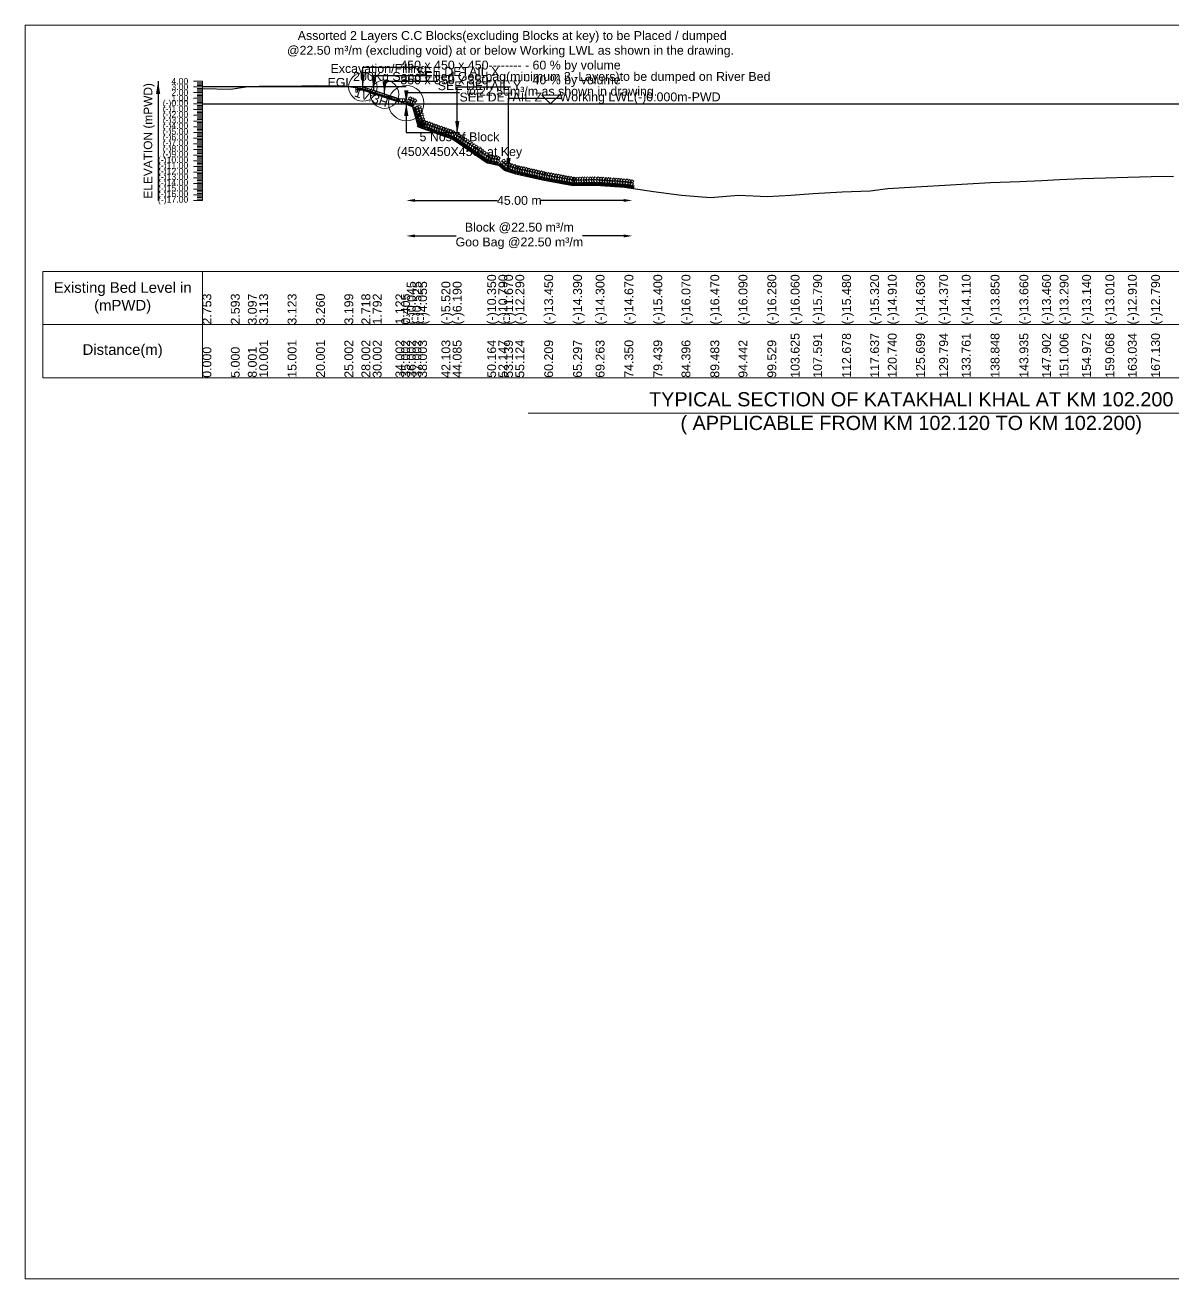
# Model space of a CAD drawing. Header units: inches. Extents: x 89000 to 845000, y -7071 to 31.
# Drawn here: x 580000 to 586471, y -7071 to 0 of the extents above; entities that cross this region are included whole.
import ezdxf

# ---------------------------------------------------------------- set-up
doc = ezdxf.new("R2010")
doc.units = ezdxf.units.IN
doc.header["$LTSCALE"] = 7
doc.header["$MEASUREMENT"] = 0
for name, color, linetype, lineweight in [('Cross section Data Border', 7, 'Continuous', 9), ('Cross Section Labels', 7, 'Continuous', 9), ('Existing_Bed_Level for Xsection', 7, 'Continuous', 25), ('Long Section Labels', 7, 'Continuous', 9)]:
    doc.layers.add(name, color=color, linetype=linetype, lineweight=lineweight)
doc.styles.get("Standard").update_dxf_attribs({"font": 'arial.ttf'})
doc.dimstyles.new('Appron Lebeling Style', dxfattribs={"dimtxt": 50, "dimasz": 50, "dimexe": 0.18, "dimexo": 0.0625, "dimgap": 0.09, "dimtad": 0, "dimtih": 1, "dimtoh": 1, "dimdec": 4, "dimzin": 0, "dimdsep": 46, "dimtxsty": 'Standard', "dimcen": 0.09, "dimse1": 1, "dimse2": 1, "dimadec": 0, "dimazin": 0, "dimtfac": 1, "dimtdec": 4, "dimtofl": 0, "dimtmove": 0, "dimatfit": 3, "dimfxl": 1, "dimtolj": 1, "dimtzin": 0, "dimarcsym": 0})
doc.dimstyles.get("Standard").update_dxf_attribs({"dimtxt": 0.18, "dimasz": 0.18, "dimexe": 0.18, "dimexo": 0.0625, "dimgap": 0.09, "dimtad": 0, "dimtih": 1, "dimtoh": 1, "dimdec": 4, "dimzin": 0, "dimdsep": 46, "dimtxsty": 'Standard', "dimcen": 0.09, "dimadec": 0, "dimazin": 0, "dimtfac": 1, "dimtdec": 4, "dimtofl": 0, "dimtmove": 0, "dimatfit": 3, "dimfxl": 1, "dimtolj": 1, "dimtzin": 0, "dimarcsym": 0})

# ---------------------------------------------------------------- blocks, each defined once
blk = doc.blocks.new('*D325')
at = {"layer": 'Cross Section Labels', "color": 0, "lineweight": -2, "transparency": 16777216}
for p, q in [((582198.9, -989), (582662.7, -989)), ((583373.7, -989), (582909.9, -989))]:
    blk.add_line(p, q, dxfattribs=at)
at = {"layer": 'Cross Section Labels', "color": 0, "transparency": 16777216}
for points in [[(582198.9, -980.6), (582198.9, -997.3), (582148.9, -989)], [(583373.7, -980.6), (583373.7, -997.3), (583423.7, -989)]]:
    blk.add_solid(points, dxfattribs=at)
at = {"layer": 'Defpoints', "color": 0, "transparency": 16777216}
for p in [(582148.9, -445), (583423.7, -920.8), (583423.7, -989)]:
    blk.add_point(p, dxfattribs=at)
at = {"layer": 'Cross Section Labels', "color": 0, "transparency": 16777216, "insert": (582786.3, -989), "char_height": 50, "attachment_point": 5}
blk.add_mtext('\\A1;45.00 m', dxfattribs=at)
blk = doc.blocks.new('*D326')
at = {"layer": 'Cross Section Labels', "color": 0, "lineweight": -2, "transparency": 16777216}
for p, q in [((582198.9, -1189), (582430.7, -1189)), ((583373.7, -1189), (583141.9, -1189))]:
    blk.add_line(p, q, dxfattribs=at)
at = {"layer": 'Cross Section Labels', "color": 0, "transparency": 16777216}
for points in [[(582198.9, -1180.6), (582198.9, -1197.3), (582148.9, -1189)], [(583373.7, -1180.6), (583373.7, -1197.3), (583423.7, -1189)]]:
    blk.add_solid(points, dxfattribs=at)
at = {"layer": 'Defpoints', "color": 0, "transparency": 16777216}
for p in [(582148.9, -445), (583423.7, -920.8), (583423.7, -1189)]:
    blk.add_point(p, dxfattribs=at)
at = {"layer": 'Cross Section Labels', "color": 0, "transparency": 16777216, "insert": (582786.3, -1189), "char_height": 50, "attachment_point": 5}
blk.add_mtext('\\A1;Block @22.50 m³/m ^JGoo Bag @22.50 m³/m ', dxfattribs=at)

msp = doc.modelspace()

# ---------------------------------------------------------------- linework, layer by layer
at = {"layer": 'Cross section Data Border'}
msp.add_lwpolyline([(580100, -1388.96), (589091.51972, -1388.96), (589091.51972, -1988.96), (580100, -1988.96)], close=True, dxfattribs=at)
for points in [[(581000, -1388.96), (581000, -1988.96)], [(580100, -1688.96), (589091.51972, -1688.96)]]:
    msp.add_lwpolyline(points, dxfattribs=at)
at = {"layer": 'Cross Section Labels'}
for points in [[(580000, 0), (590000, 0), (590000, -7071), (580000, -7071)], [(582962.87529, -444.96), (583012.87529, -394.96), (582912.87529, -394.96)]]:
    msp.add_lwpolyline(points, close=True, dxfattribs=at)
msp.add_lwpolyline([(582835.75986, -2188.96), (584995.75986, -2188.96), (587155.75986, -2188.96)], dxfattribs=at)
for centre, radius in [((581904.07529, -348.96), 80), ((582026.47529, -389.76), 80), ((582148.87529, -440.16), 100)]:
    msp.add_circle(centre, radius, dxfattribs=at)
at = {"layer": 'Existing_Bed_Level for Xsection'}
for points in [[(581000, -356.864), (581160.00953, -361.984), (581256.01833, -345.856), (581320.02315, -345.344), (581480.03267, -345.024), (581640.03903, -340.64), (581800.04855, -342.592), (581896.05736, -357.984), (581960.06217, -387.616), (582088.06771, -409.056), (582120.0717, -432), (582152.07569, -446.4), (582184.07651, -461.76), (582216.08051, -574.72), (582347.28619, -621.6), (582410.72002, -643.04), (582605.26317, -776.16), (582668.70871, -790.24), (582700.44706, -818.4), (582763.95212, -838.24), (582926.69835, -875.36), (583089.51046, -905.44), (583216.43041, -902.56), (583379.21399, -914.4), (583542.04694, -937.76), (583700.67026, -959.2), (583863.46142, -972), (584022.15627, -959.84), (584184.91255, -965.92), (584315.98793, -958.88), (584442.9031, -950.24), (584605.69511, -940.32), (584764.38234, -935.2), (584863.68205, -922.08), (585022.37445, -913.12), (585153.40104, -904.8), (585280.36657, -896.48), (585443.12699, -888.16), (585605.91629, -882.08), (585732.85861, -875.68), (585832.17624, -870.24), (585959.10849, -865.44), (586090.16316, -861.28), (586217.09946, -858.08), (586348.15059, -854.24), (586475.09055, -852)], [(582148.87529, -348.96), (581000, -348.96)], [(582112.87529, -418.56), (581905.55322, -349.45264), (581904.07529, -348.96), (581902.51743, -348.96), (581873.71743, -348.96)], [(581873.71743, -358.56), (581902.51743, -358.56), (582112.87529, -428.67929)], [(581873.71743, -361.76), (581901.99814, -361.76), (582108.39814, -430.56)], [(581873.71743, -364.96), (581901.47885, -364.96), (582105.67529, -433.02548)], [(581000, -444.96), (588991.51972, -444.96)]]:
    msp.add_lwpolyline(points, dxfattribs=at)
at = {"layer": 'Long Section Labels'}
for points in [[(581000, -316.96), (580950, -316.96)], [(581000, -348.96), (580950, -348.96)], [(581000, -324.96), (580970, -324.96)], [(581000, -332.96), (580970, -332.96)], [(581000, -340.96), (580970, -340.96)], [(581000, -988.96), (581000, -956.96), (581000, -924.96), (581000, -892.96), (581000, -860.96), (581000, -828.96), (581000, -796.96), (581000, -764.96), (581000, -732.96), (581000, -700.96), (581000, -668.96), (581000, -636.96), (581000, -604.96), (581000, -572.96), (581000, -540.96), (581000, -508.96), (581000, -476.96), (581000, -444.96), (581000, -412.96), (581000, -380.96), (581000, -348.96), (581000, -316.96)], [(581000, -380.96), (580950, -380.96)], [(581000, -412.96), (580950, -412.96)], [(581000, -356.96), (580970, -356.96)], [(581000, -364.96), (580970, -364.96)], [(581000, -372.96), (580970, -372.96)], [(581000, -388.96), (580970, -388.96)], [(581000, -396.96), (580970, -396.96)], [(581000, -404.96), (580970, -404.96)], [(581000, -420.96), (580970, -420.96)], [(581000, -444.96), (580950, -444.96)], [(581000, -476.96), (580950, -476.96)], [(581000, -428.96), (580970, -428.96)], [(581000, -436.96), (580970, -436.96)], [(581000, -452.96), (580970, -452.96)], [(581000, -460.96), (580970, -460.96)], [(581000, -468.96), (580970, -468.96)], [(581000, -484.96), (580970, -484.96)], [(581000, -492.96), (580970, -492.96)], [(581000, -508.96), (580950, -508.96)], [(581000, -540.96), (580950, -540.96)], [(581000, -500.96), (580970, -500.96)], [(581000, -516.96), (580970, -516.96)], [(581000, -524.96), (580970, -524.96)], [(581000, -532.96), (580970, -532.96)], [(581000, -548.96), (580970, -548.96)], [(581000, -556.96), (580970, -556.96)], [(581000, -564.96), (580970, -564.96)], [(581000, -572.96), (580950, -572.96)], [(581000, -604.96), (580950, -604.96)], [(581000, -580.96), (580970, -580.96)], [(581000, -588.96), (580970, -588.96)], [(581000, -596.96), (580970, -596.96)], [(581000, -612.96), (580970, -612.96)], [(581000, -620.96), (580970, -620.96)], [(581000, -628.96), (580970, -628.96)], [(581000, -636.96), (580950, -636.96)], [(581000, -668.96), (580950, -668.96)], [(581000, -700.96), (580950, -700.96)], [(581000, -644.96), (580970, -644.96)], [(581000, -652.96), (580970, -652.96)], [(581000, -660.96), (580970, -660.96)], [(581000, -676.96), (580970, -676.96)], [(581000, -684.96), (580970, -684.96)], [(581000, -692.96), (580970, -692.96)], [(581000, -732.96), (580950, -732.96)], [(581000, -764.96), (580950, -764.96)], [(581000, -708.96), (580970, -708.96)], [(581000, -716.96), (580970, -716.96)], [(581000, -724.96), (580970, -724.96)], [(581000, -740.96), (580970, -740.96)], [(581000, -748.96), (580970, -748.96)], [(581000, -756.96), (580970, -756.96)], [(581000, -772.96), (580970, -772.96)], [(581000, -796.96), (580950, -796.96)], [(581000, -828.96), (580950, -828.96)], [(581000, -780.96), (580970, -780.96)], [(581000, -788.96), (580970, -788.96)], [(581000, -804.96), (580970, -804.96)], [(581000, -812.96), (580970, -812.96)], [(581000, -820.96), (580970, -820.96)], [(581000, -836.96), (580970, -836.96)], [(581000, -844.96), (580970, -844.96)], [(581000, -860.96), (580950, -860.96)], [(581000, -892.96), (580950, -892.96)], [(581000, -852.96), (580970, -852.96)], [(581000, -868.96), (580970, -868.96)], [(581000, -876.96), (580970, -876.96)], [(581000, -884.96), (580970, -884.96)], [(581000, -900.96), (580970, -900.96)], [(581000, -908.96), (580970, -908.96)], [(581000, -916.96), (580970, -916.96)], [(581000, -924.96), (580950, -924.96)], [(581000, -956.96), (580950, -956.96)], [(581000, -988.96), (580950, -988.96)], [(581000, -932.96), (580970, -932.96)], [(581000, -940.96), (580970, -940.96)], [(581000, -948.96), (580970, -948.96)], [(581000, -964.96), (580970, -964.96)], [(581000, -972.96), (580970, -972.96)], [(581000, -980.96), (580970, -980.96)]]:
    msp.add_lwpolyline(points, dxfattribs=at)
for points in [[(581873.71743, -348.96), (581864.11743, -348.96), (581864.11743, -363.36), (581873.71743, -363.36)], [(581888.11743, -348.96), (581873.71743, -348.96), (581873.71743, -358.56), (581888.11743, -358.56)], [(581902.51743, -348.96), (581888.11743, -348.96), (581888.11743, -358.56), (581902.51743, -358.56)], [(581919.21425, -354.00632), (581905.55322, -349.45264), (581902.51743, -358.56), (581916.17847, -363.11368)], [(581873.71743, -363.36), (581864.11743, -363.36), (581864.11743, -377.76), (581873.71743, -377.76)], [(581932.87529, -358.56), (581919.21425, -354.00632), (581916.17847, -363.11368), (581929.83951, -367.66736)], [(581946.53633, -363.11368), (581932.87529, -358.56), (581929.83951, -367.66736), (581943.50055, -372.22104)], [(581960.19737, -367.66736), (581946.53633, -363.11368), (581943.50055, -372.22104), (581957.16159, -376.77472)], [(581973.85841, -372.22104), (581960.19737, -367.66736), (581957.16159, -376.77472), (581970.82263, -381.3284)], [(581987.51945, -376.77472), (581973.85841, -372.22104), (581970.82263, -381.3284), (581984.48367, -385.88208)], [(582001.18049, -381.3284), (581987.51945, -376.77472), (581984.48367, -385.88208), (581998.14471, -390.43576)], [(582014.84153, -385.88208), (582001.18049, -381.3284), (581998.14471, -390.43576), (582011.80574, -394.98944)], [(582028.50257, -390.43576), (582014.84153, -385.88208), (582011.80574, -394.98944), (582025.46678, -399.54312)], [(582042.16361, -394.98944), (582028.50257, -390.43576), (582025.46678, -399.54312), (582039.12782, -404.0968)], [(582055.82465, -399.54312), (582042.16361, -394.98944), (582039.12782, -404.0968), (582052.78886, -408.65048)], [(582069.48569, -404.0968), (582055.82465, -399.54312), (582052.78886, -408.65048), (582066.4499, -413.20416)], [(582083.14673, -408.65048), (582069.48569, -404.0968), (582066.4499, -413.20416), (582080.11094, -417.75784)], [(582096.80777, -413.20416), (582083.14673, -408.65048), (582080.11094, -417.75784), (582093.77198, -422.31152)], [(582110.46881, -417.75784), (582096.80777, -413.20416), (582093.77198, -422.31152), (582107.43302, -426.8652)], [(582127.27529, -416.16), (582112.87529, -416.16), (582112.87529, -430.56), (582127.27529, -430.56)], [(582141.67529, -416.16), (582127.27529, -416.16), (582127.27529, -430.56), (582141.67529, -430.56)], [(582172.21694, -419.07056), (582157.85795, -420.15658), (582158.94398, -434.51557), (582173.30297, -433.42955)], [(582181.82004, -415.68519), (582173.68578, -403.80269), (582161.80328, -411.93694), (582169.93753, -423.81945)], [(582194.80203, -421.91639), (582186.66778, -410.03389), (582174.78527, -418.16814), (582182.91953, -430.05065)], [(582207.78402, -428.14759), (582199.64977, -416.26509), (582187.76727, -424.39934), (582195.90152, -436.28184)], [(582120.07529, -430.56), (582105.67529, -430.56), (582105.67529, -444.96), (582120.07529, -444.96)], [(582134.47529, -430.56), (582120.07529, -430.56), (582120.07529, -444.96), (582134.47529, -444.96)], [(582148.87529, -430.56), (582134.47529, -430.56), (582134.47529, -444.96), (582148.87529, -444.96)], [(582185.19894, -425.30175), (582170.83995, -426.38778), (582171.92597, -440.74677), (582186.28496, -439.66074)], [(582198.18093, -431.53295), (582183.82194, -432.61898), (582184.90797, -446.97797), (582199.26695, -445.89194)], [(582219.99319, -466.1721), (582209.67244, -456.13008), (582199.63043, -466.45084), (582209.95118, -476.49285)], [(582223.91852, -480.02676), (582213.59776, -469.98475), (582203.55575, -480.3055), (582213.8765, -490.34752)], [(582227.84384, -493.88143), (582217.52309, -483.83942), (582207.48108, -494.16017), (582217.80183, -504.20219)], [(582228.88834, -471.12755), (582232.40788, -457.16428), (582218.44462, -453.64474), (582214.92507, -467.608)], [(582232.81366, -484.98221), (582236.33321, -471.01895), (582222.36994, -467.4994), (582218.8504, -481.46267)], [(582236.73899, -498.83688), (582240.25853, -484.87361), (582226.29526, -481.35407), (582222.77572, -495.31734)], [(582231.76917, -507.7361), (582221.44841, -497.69409), (582211.4064, -508.01484), (582221.72715, -518.05685)], [(582235.69449, -521.59077), (582225.37374, -511.54875), (582215.33172, -521.86951), (582225.65248, -531.91152)], [(582239.61982, -535.44543), (582229.29906, -525.40342), (582219.25705, -535.72418), (582229.5778, -545.76619)], [(582243.54514, -549.3001), (582233.22439, -539.25809), (582223.18237, -549.57884), (582233.50313, -559.62086)], [(582238.44271, -547.29113), (582224.27494, -549.86682), (582226.85063, -564.0346), (582241.0184, -561.45891)], [(582240.66431, -512.69155), (582244.18386, -498.72828), (582230.22059, -495.20874), (582226.70105, -509.17201)], [(582247.47047, -563.15477), (582237.14971, -553.11276), (582227.1077, -563.43351), (582237.42845, -573.47552)], [(582247.64097, -542.92396), (582238.31332, -531.95332), (582227.34268, -541.28096), (582236.67032, -552.25161)], [(582244.58964, -526.54622), (582248.10918, -512.58295), (582234.14591, -509.06341), (582230.62637, -523.02667)], [(582248.51496, -540.40089), (582252.03451, -526.43762), (582238.07124, -522.91808), (582234.5517, -536.88134)], [(582252.00311, -552.13629), (582237.83534, -554.71198), (582240.41103, -568.87975), (582254.5788, -566.30406)], [(582252.44029, -554.25555), (582255.95983, -540.29229), (582241.99656, -536.77274), (582238.47702, -550.73601)], [(582261.20137, -547.76912), (582251.87372, -536.79847), (582240.90308, -546.12612), (582250.23073, -557.09676)], [(582256.36561, -568.11022), (582259.88516, -554.14695), (582245.92189, -550.62741), (582242.40235, -564.59068)], [(582265.56351, -556.98144), (582251.39574, -559.55713), (582253.97143, -573.7249), (582268.1392, -571.14921)], [(582274.76177, -552.61427), (582265.43412, -541.64362), (582254.46348, -550.97127), (582263.79113, -561.94191)], [(582279.12391, -561.82659), (582264.95614, -564.40228), (582267.53183, -578.57006), (582281.69961, -575.99437)], [(582288.32217, -557.45942), (582278.99453, -546.48878), (582268.02388, -555.81642), (582277.35153, -566.78707)], [(582301.88257, -562.30457), (582292.55493, -551.33393), (582281.58428, -560.66158), (582290.91193, -571.63222)], [(582315.44297, -567.14973), (582306.11533, -556.17908), (582295.14469, -565.50673), (582304.47233, -576.47737)], [(582329.00338, -571.99488), (582319.67573, -561.02424), (582308.70509, -570.35188), (582318.03273, -581.32253)], [(582292.68432, -566.67174), (582278.51654, -569.24744), (582281.09223, -583.41521), (582295.26001, -580.83952)], [(582306.24472, -571.5169), (582292.07694, -574.09259), (582294.65264, -588.26036), (582308.82041, -585.68467)], [(582319.80512, -576.36205), (582305.63735, -578.93774), (582308.21304, -593.10552), (582322.38081, -590.52982)], [(582333.36552, -581.2072), (582319.19775, -583.7829), (582321.77344, -597.95067), (582335.94121, -595.37498)], [(582342.56378, -576.84003), (582333.23613, -565.86939), (582322.26549, -575.19704), (582331.59313, -586.16768)], [(582346.92592, -586.05236), (582332.75815, -588.62805), (582335.33384, -602.79582), (582349.50161, -600.22013)], [(582356.12418, -581.68519), (582346.79653, -570.71454), (582335.82589, -580.04219), (582345.15354, -591.01283)], [(582360.48632, -590.89751), (582346.31855, -593.4732), (582348.89424, -607.64098), (582363.06202, -605.06528)], [(582369.68458, -586.53034), (582360.35693, -575.5597), (582349.38629, -584.88734), (582358.71394, -595.85799)], [(582373.59728, -595.28547), (582359.47598, -598.10486), (582362.29538, -612.22616), (582376.41667, -609.40676)], [(582382.71893, -590.76047), (582373.20367, -579.95216), (582362.39535, -589.46742), (582371.91062, -600.27574)], [(582387.23914, -599.89628), (582373.11784, -602.71567), (582375.93724, -616.83697), (582390.05854, -614.01758)], [(582396.36079, -595.37129), (582386.84553, -584.56297), (582376.03721, -594.07824), (582385.55248, -604.88655)], [(582400.881, -604.50709), (582386.75971, -607.32649), (582389.5791, -621.44778), (582403.7004, -618.62839)], [(582410.00266, -599.9821), (582400.48739, -589.17378), (582389.67907, -598.68905), (582399.19434, -609.49737)], [(582414.52286, -609.11791), (582400.40157, -611.9373), (582403.22096, -626.0586), (582417.34226, -623.2392)], [(582423.64452, -604.59291), (582414.12925, -593.7846), (582403.32094, -603.29986), (582412.8362, -614.10818)], [(582435.44879, -619.54623), (582421.09156, -618.43723), (582419.98255, -632.79446), (582434.33978, -633.90347)], [(582445.45485, -617.65977), (582439.22112, -604.67899), (582426.24034, -610.91273), (582432.47408, -623.89351)], [(582447.33288, -627.67816), (582432.97565, -626.56916), (582431.86665, -640.92639), (582446.22388, -642.03539)], [(582457.33895, -625.7917), (582451.10521, -612.81092), (582438.12444, -619.04466), (582444.35818, -632.02544)], [(582459.21698, -635.81009), (582444.85975, -634.70109), (582443.75074, -649.05832), (582458.10798, -650.16732)], [(582469.22305, -633.92362), (582462.98931, -620.94285), (582450.00853, -627.17659), (582456.24227, -640.15736)], [(582481.10714, -642.05555), (582474.8734, -629.07478), (582461.89263, -635.30852), (582468.12637, -648.28929)], [(582471.10108, -643.94202), (582456.74385, -642.83301), (582455.63484, -657.19024), (582469.99207, -658.29925)], [(582482.98517, -652.07395), (582468.62794, -650.96494), (582467.51894, -665.32217), (582481.87617, -666.43118)], [(582492.99124, -650.18748), (582486.7575, -637.20671), (582473.77673, -643.44045), (582480.01047, -656.42122)], [(582494.86927, -660.20587), (582480.51204, -659.09687), (582479.40303, -673.4541), (582493.76027, -674.56311)], [(582504.87534, -658.31941), (582498.6416, -645.33863), (582485.66082, -651.57237), (582491.89456, -664.55315)], [(582506.75337, -668.3378), (582492.39614, -667.2288), (582491.28713, -681.58603), (582505.64436, -682.69503)], [(582516.75943, -666.45134), (582510.52569, -653.47056), (582497.54492, -659.7043), (582503.77866, -672.68508)], [(582518.63746, -676.46973), (582504.28023, -675.36072), (582503.17123, -689.71796), (582517.52846, -690.82696)], [(582528.64353, -674.58326), (582522.40979, -661.60249), (582509.42902, -667.83623), (582515.66276, -680.817)], [(582530.52156, -684.60166), (582516.16433, -683.49265), (582515.05532, -697.84988), (582529.41255, -698.95889)], [(582540.52763, -682.71519), (582534.29389, -669.73442), (582521.31311, -675.96816), (582527.54685, -688.94893)], [(582542.40566, -692.73359), (582528.04842, -691.62458), (582526.93942, -705.98181), (582541.29665, -707.09082)], [(582552.41172, -690.84712), (582546.17798, -677.86635), (582533.19721, -684.10009), (582539.43095, -697.08086)], [(582554.28975, -700.86551), (582539.93252, -699.75651), (582538.82352, -714.11374), (582553.18075, -715.22275)], [(582564.29582, -698.97905), (582558.06208, -685.99827), (582545.08131, -692.23201), (582551.31504, -705.21279)], [(582576.17992, -707.11098), (582569.94618, -694.1302), (582556.9654, -700.36394), (582563.19914, -713.34472)], [(582588.06401, -715.2429), (582581.83027, -702.26213), (582568.8495, -708.49587), (582575.08324, -721.47664)], [(582566.17385, -708.99744), (582551.81662, -707.88844), (582550.70761, -722.24567), (582565.06484, -723.35467)], [(582578.05795, -717.12937), (582563.70071, -716.02036), (582562.59171, -730.3776), (582576.94894, -731.4866)], [(582589.94204, -725.2613), (582575.58481, -724.15229), (582574.47581, -738.50952), (582588.83304, -739.61853)], [(582599.94811, -723.37483), (582593.71437, -710.39406), (582580.73359, -716.6278), (582586.96733, -729.60857)], [(582601.82614, -733.39323), (582587.46891, -732.28422), (582586.3599, -746.64145), (582600.71713, -747.75046)], [(582611.8322, -731.50676), (582605.59847, -718.52599), (582592.61769, -724.75972), (582598.85143, -737.7405)], [(582613.71023, -741.52515), (582599.353, -740.41615), (582598.244, -754.77338), (582612.60123, -755.88239)], [(582623.7163, -739.63869), (582617.48256, -726.65791), (582604.50179, -732.89165), (582610.73553, -745.87243)], [(582625.59433, -749.65708), (582611.2371, -748.54808), (582610.12809, -762.90531), (582624.48533, -764.01431)], [(582628.31661, -747.11082), (582614.57955, -751.42977), (582618.89851, -765.16682), (582632.63556, -760.84787)], [(582635.6004, -747.77062), (582629.36666, -734.78984), (582616.38588, -741.02358), (582622.61962, -754.00435)], [(582636.89982, -741.63281), (582626.27931, -731.90836), (582616.55487, -742.52886), (582627.17537, -752.25331)], [(582642.37459, -750.2306), (582628.63754, -754.54955), (582632.95649, -768.28661), (582646.69355, -763.96765)], [(582650.9578, -744.75259), (582640.3373, -735.02814), (582630.61285, -745.64865), (582641.23336, -755.3731)], [(582656.43258, -753.35039), (582642.69552, -757.66934), (582647.01448, -771.40639), (582660.75153, -767.08744)], [(582665.01579, -747.87238), (582654.39528, -738.14793), (582644.67084, -748.76843), (582655.29134, -758.49288)], [(582670.49056, -756.47017), (582656.75351, -760.78913), (582661.07246, -774.52618), (582674.80952, -770.20722)], [(582679.07377, -750.99216), (582668.45327, -741.26771), (582658.72882, -751.88822), (582669.34933, -761.61267)], [(582697.44491, -771.14664), (582683.33981, -768.2473), (582680.44047, -782.3524), (582694.54557, -785.25174)], [(582707.60849, -770.52888), (582703.05048, -756.86928), (582689.39089, -761.4273), (582693.9489, -775.08689)], [(582708.21634, -780.70364), (582694.11124, -777.8043), (582691.2119, -791.9094), (582705.317, -794.80874)], [(582718.37992, -780.08588), (582713.82191, -766.42629), (582700.16232, -770.9843), (582704.72033, -784.64389)], [(582728.56454, -784.68969), (582718.80187, -774.10431), (582708.21649, -783.86697), (582717.97915, -794.45236)], [(582729.15136, -789.64288), (582724.59334, -775.98329), (582710.93375, -780.5413), (582715.49176, -794.20089)], [(582718.98777, -790.26064), (582704.88267, -787.3613), (582701.98333, -801.4664), (582716.08843, -804.36574)], [(582719.54996, -789.42441), (582705.49764, -792.56961), (582708.64284, -806.62193), (582722.69516, -803.47673)], [(582733.2948, -793.71852), (582719.24248, -796.86372), (582722.38768, -810.91604), (582736.44, -807.77084)], [(582742.30938, -788.9838), (582732.54671, -778.39842), (582721.96133, -788.16108), (582731.72399, -798.74647)], [(582747.03964, -798.01263), (582732.98732, -801.15783), (582736.13252, -815.21015), (582750.18484, -812.06495)], [(582756.05422, -793.27791), (582746.29155, -782.69252), (582735.70617, -792.45519), (582745.46883, -803.04057)], [(582760.78448, -802.30674), (582746.73216, -805.45194), (582749.87736, -819.50426), (582763.92968, -816.35906)], [(582769.79906, -797.57202), (582760.03639, -786.98663), (582749.45101, -796.7493), (582759.21367, -807.33468)], [(582774.52932, -806.60085), (582760.477, -809.74605), (582763.6222, -823.79837), (582777.67452, -820.65317)], [(582783.5439, -801.86612), (582773.78123, -791.28074), (582763.19585, -801.04341), (582772.95851, -811.62879)], [(582786.05315, -809.07053), (582772.291, -813.30884), (582776.52931, -827.07099), (582790.29146, -822.83268)], [(582794.66835, -803.64296), (582784.10506, -793.85639), (582774.31849, -804.41967), (582784.88177, -814.20625)], [(582800.09259, -812.27272), (582786.33044, -816.51103), (582790.56875, -830.27318), (582804.3309, -826.03487)], [(582808.70779, -806.84515), (582798.14451, -797.05858), (582788.35793, -807.62186), (582798.92121, -817.40843)], [(582814.13204, -815.47491), (582800.36989, -819.71322), (582804.60819, -833.47537), (582818.37034, -829.23706)], [(582822.74723, -810.04734), (582812.18395, -800.26077), (582802.39738, -810.82405), (582812.96066, -820.61062)], [(582828.17148, -818.6771), (582814.40933, -822.9154), (582818.64764, -836.67755), (582832.40979, -832.43925)], [(582836.78668, -813.24953), (582826.22339, -803.46295), (582816.43682, -814.02624), (582827.0001, -823.81281)], [(582842.21093, -821.87929), (582828.44878, -826.11759), (582832.68708, -839.87974), (582846.44923, -835.64144)], [(582850.82612, -816.45172), (582840.26284, -806.66514), (582830.47626, -817.22843), (582841.03955, -827.015)], [(582856.25037, -825.08148), (582842.48822, -829.31978), (582846.72652, -843.08193), (582860.48867, -838.84363)], [(582864.86557, -819.65391), (582854.30228, -809.86733), (582844.51571, -820.43061), (582855.07899, -830.21719)], [(582870.28981, -828.28367), (582856.52766, -832.52197), (582860.76597, -846.28412), (582874.52812, -842.04582)], [(582878.90501, -822.8561), (582868.34173, -813.06952), (582858.55515, -823.6328), (582869.11843, -833.41938)], [(582884.32926, -831.48586), (582870.56711, -835.72416), (582874.80541, -849.48631), (582888.56756, -845.248)], [(582892.94445, -826.05829), (582882.38117, -816.27171), (582872.59459, -826.83499), (582883.15788, -836.62157)], [(582898.3687, -834.68804), (582884.60655, -838.92635), (582888.84486, -852.6885), (582902.60701, -848.45019)], [(582906.9839, -829.26047), (582896.42061, -819.4739), (582886.63404, -830.03718), (582897.19732, -839.82376)], [(582912.40815, -837.89023), (582898.646, -842.12854), (582902.8843, -855.89069), (582916.64645, -851.65238)], [(582921.02334, -832.46266), (582910.46006, -822.67609), (582900.67348, -833.23937), (582911.23677, -843.02595)], [(582926.44759, -841.09242), (582912.68544, -845.33073), (582916.92374, -859.09288), (582930.68589, -854.85457)], [(582935.06278, -835.66485), (582924.4995, -825.87828), (582914.71293, -836.44156), (582925.27621, -846.22813)], [(582939.18454, -843.74859), (582925.61035, -848.55497), (582930.41673, -862.12917), (582943.99092, -857.32278)], [(582947.56681, -837.96779), (582936.60607, -828.62851), (582927.26679, -839.58925), (582938.22753, -848.92853)], [(582953.3449, -846.36476), (582939.7707, -851.17114), (582944.57709, -864.74533), (582958.15128, -859.93895)], [(582961.72717, -840.58396), (582950.76643, -831.24468), (582941.42715, -842.20542), (582952.38789, -851.5447)], [(582975.88753, -843.20013), (582964.92679, -833.86084), (582955.5875, -844.82158), (582966.54824, -854.16086)], [(582990.04788, -845.81629), (582979.08714, -836.47701), (582969.74786, -847.43775), (582980.7086, -856.77703)], [(583004.20824, -848.43246), (582993.2475, -839.09317), (582983.90822, -850.05391), (582994.86895, -859.3932)], [(583018.36859, -851.04862), (583007.40785, -841.70934), (582998.06857, -852.67008), (583009.02931, -862.00936)], [(583032.52895, -853.66479), (583021.56821, -844.32551), (583012.22893, -855.28625), (583023.18967, -864.62553)], [(583046.6893, -856.28096), (583035.72857, -846.94167), (583026.38928, -857.90241), (583037.35002, -867.24169)], [(582967.50525, -848.98092), (582953.93106, -853.78731), (582958.73745, -867.3615), (582972.31164, -862.55511)], [(582981.66561, -851.59709), (582968.09142, -856.40347), (582972.8978, -869.97766), (582986.47199, -865.17128)], [(582995.82596, -854.21325), (582982.25177, -859.01964), (582987.05816, -872.59383), (583000.63235, -867.78744)], [(583009.98632, -856.82942), (582996.41213, -861.6358), (583001.21851, -875.21), (583014.7927, -870.40361)], [(583024.14667, -859.44559), (583010.57248, -864.25197), (583015.37887, -877.82616), (583028.95306, -873.01978)], [(583038.30703, -862.06175), (583024.73284, -866.86814), (583029.53922, -880.44233), (583043.11342, -875.63594)], [(583052.46739, -864.67792), (583038.8932, -869.4843), (583043.69958, -883.05849), (583057.27377, -878.25211)], [(583060.84966, -858.89712), (583049.88892, -849.55784), (583040.54964, -860.51858), (583051.51038, -869.85786)], [(583066.62774, -867.29408), (583053.05355, -872.10047), (583057.85994, -885.67466), (583071.43413, -880.86827)], [(583075.01002, -861.51329), (583064.04928, -852.174), (583054.70999, -863.13474), (583065.67073, -872.47403)], [(583080.7881, -869.91025), (583067.21391, -874.71663), (583072.02029, -888.29083), (583085.59448, -883.48444)], [(583089.17037, -864.12945), (583078.20963, -854.79017), (583068.87035, -865.75091), (583079.83109, -875.09019)], [(583094.94845, -872.52642), (583081.37426, -877.3328), (583086.18065, -890.90699), (583099.75484, -886.10061)], [(583103.33073, -866.74562), (583092.36999, -857.40634), (583083.03071, -868.36708), (583093.99144, -877.70636)], [(583109.54525, -864.41367), (583096.91022, -857.50599), (583090.00255, -870.14102), (583102.63758, -877.0487)], [(583102.51808, -871.78245), (583090.20938, -879.25613), (583097.68307, -891.56483), (583109.99176, -884.09115)], [(583123.94155, -864.087), (583111.30652, -857.17932), (583104.39884, -869.81435), (583117.03387, -876.72203)], [(583116.91437, -871.45578), (583104.60568, -878.92946), (583112.07936, -891.23816), (583124.38806, -883.76447)], [(583138.33784, -863.76032), (583125.70281, -856.85265), (583118.79513, -869.48768), (583131.43017, -876.39535)], [(583131.31067, -871.1291), (583119.00197, -878.60279), (583126.47566, -890.91149), (583138.78435, -883.4378)], [(583152.73414, -863.43365), (583140.0991, -856.52597), (583133.19143, -869.161), (583145.82646, -876.06868)], [(583145.70696, -870.80243), (583133.39826, -878.27612), (583140.87195, -890.58481), (583153.18065, -883.11113)], [(583167.13043, -863.10698), (583154.4954, -856.1993), (583147.58772, -868.83433), (583160.22275, -875.74201)], [(583160.10326, -870.47576), (583147.79456, -877.94944), (583155.26824, -890.25814), (583167.57694, -882.78445)], [(583181.52672, -862.7803), (583168.89169, -855.87263), (583161.98402, -868.50766), (583174.61905, -875.41533)], [(583174.49955, -870.14908), (583162.19085, -877.62277), (583169.66454, -889.93147), (583181.97324, -882.45778)], [(583195.92302, -862.45363), (583183.28799, -855.54595), (583176.38031, -868.18099), (583189.01534, -875.08866)], [(583188.89584, -869.82241), (583176.58715, -877.2961), (583184.06083, -889.60479), (583196.36953, -882.13111)], [(583210.31931, -862.12696), (583197.68428, -855.21928), (583190.77661, -867.85431), (583203.41164, -874.76199)], [(583203.29214, -869.49574), (583190.98344, -876.96942), (583198.45713, -889.27812), (583210.76582, -881.80443)], [(583224.71561, -861.80028), (583212.08058, -854.89261), (583205.1729, -867.52764), (583217.80793, -874.43532)], [(583217.68843, -869.16906), (583205.37973, -876.64275), (583212.85342, -888.95145), (583225.16212, -881.47776)], [(583235.22194, -870.48488), (583222.25796, -876.75348), (583228.52657, -889.71746), (583241.49054, -883.44886)], [(583242.91837, -863.81817), (583230.99793, -855.73961), (583222.91937, -867.66005), (583234.83981, -875.73861)], [(583256.23581, -879.22485), (583244.31537, -871.14629), (583236.23681, -883.06673), (583248.15725, -891.14529)], [(583257.28043, -864.86279), (583245.35999, -856.78423), (583237.28143, -868.70467), (583249.20187, -876.78323)], [(583270.59787, -880.26947), (583258.67743, -872.19091), (583250.59887, -884.11135), (583262.51931, -892.18991)], [(583271.64249, -865.90741), (583259.72205, -857.82885), (583251.64349, -869.74929), (583263.56393, -877.82785)], [(583284.95993, -881.31409), (583273.03949, -873.23553), (583264.96093, -885.15597), (583276.88137, -893.23453)], [(583286.00455, -866.95203), (583274.08411, -858.87347), (583266.00555, -870.79391), (583277.92599, -878.87247)], [(583299.32199, -882.35871), (583287.40155, -874.28015), (583279.32299, -886.20058), (583291.24343, -894.27914)], [(583300.36661, -867.99665), (583288.44617, -859.91809), (583280.36761, -871.83852), (583292.28805, -879.91708)], [(583313.68405, -883.40332), (583301.76361, -875.32476), (583293.68505, -887.2452), (583305.60549, -895.32376)], [(583314.72867, -869.04126), (583302.80823, -860.9627), (583294.72967, -872.88314), (583306.65011, -880.9617)], [(583328.04611, -884.44794), (583316.12567, -876.36938), (583308.04711, -888.28982), (583319.96755, -896.36838)], [(583329.09073, -870.08588), (583317.17029, -862.00732), (583309.09173, -873.92776), (583321.01217, -882.00632)], [(583342.40817, -885.49256), (583330.48773, -877.414), (583322.40917, -889.33444), (583334.32961, -897.413)], [(583343.45279, -871.1305), (583331.53235, -863.05194), (583323.45379, -874.97238), (583335.37423, -883.05094)], [(583356.77023, -886.53718), (583344.84979, -878.45862), (583336.77123, -890.37906), (583348.69167, -898.45762)], [(583357.81485, -872.17512), (583345.89441, -864.09656), (583337.81585, -876.017), (583349.73629, -884.09556)], [(583371.13229, -887.5818), (583359.21185, -879.50324), (583351.13329, -891.42368), (583363.05373, -899.50224)], [(583372.17691, -873.21974), (583360.25647, -865.14118), (583352.17791, -877.06162), (583364.09835, -885.14018)], [(583385.49435, -888.62642), (583373.57391, -880.54786), (583365.49535, -892.4683), (583377.41579, -900.54686)], [(583386.53897, -874.26436), (583374.61853, -866.1858), (583366.53997, -878.10624), (583378.46041, -886.1848)], [(583401.53271, -891.17273), (583390.20544, -882.28156), (583381.31426, -893.60882), (583392.64153, -902.5)], [(583403.5776, -876.91866), (583392.25033, -868.02749), (583383.35915, -879.35475), (583394.68642, -888.24593)], [(583415.78678, -893.21762), (583404.45951, -884.32644), (583395.56833, -895.65371), (583406.8956, -904.54489)], [(583417.83166, -878.96355), (583406.5044, -870.07237), (583397.61322, -881.39964), (583408.94049, -890.29082)], [(583430.04084, -895.26251), (583418.71358, -886.37133), (583409.8224, -897.6986), (583421.14967, -906.58977)], [(583432.08573, -881.00844), (583420.75846, -872.11726), (583411.86729, -883.44453), (583423.19455, -892.33571)]]:
    msp.add_lwpolyline(points, close=True, dxfattribs=at)
for centre, major_axis in [((582159.68975, -447.03755), (9.60091, -4.60832)), ((582162.04376, -442.13324), (9.60091, -4.60832)), ((582164.39777, -437.22893), (9.60091, -4.60832)), ((582178.89156, -456.25418), (9.60091, -4.60832)), ((582181.24557, -451.34988), (9.60091, -4.60832)), ((582183.59958, -446.44557), (9.60091, -4.60832)), ((582190.57585, -474.72152), (2.903, -10.2463)), ((582195.80984, -473.23862), (2.903, -10.2463)), ((582196.38184, -495.21412), (2.903, -10.2463)), ((582201.04382, -471.75572), (2.903, -10.2463)), ((582201.61583, -493.73122), (2.903, -10.2463)), ((582206.84982, -492.24832), (2.903, -10.2463)), ((582202.18784, -515.70671), (2.903, -10.2463)), ((582207.42182, -514.22381), (2.903, -10.2463)), ((582207.99383, -536.1993), (2.903, -10.2463)), ((582212.65581, -512.74091), (2.903, -10.2463)), ((582213.22781, -534.7164), (2.903, -10.2463)), ((582213.79982, -556.6919), (2.903, -10.2463)), ((582221.96394, -568.15693), (10.02867, -3.58326)), ((582223.79433, -563.03411), (10.02867, -3.58326)), ((582218.4618, -533.2335), (2.903, -10.2463)), ((582219.03381, -555.209), (2.903, -10.2463)), ((582224.26779, -553.7261), (2.903, -10.2463)), ((582243.85167, -570.20063), (10.02867, -3.58326)), ((582220.13355, -573.27975), (10.02867, -3.58326)), ((582240.19089, -580.44627), (10.02867, -3.58326)), ((582242.02128, -575.32345), (10.02867, -3.58326)), ((582260.24823, -587.61279), (10.02867, -3.58326)), ((582262.07862, -582.48997), (10.02867, -3.58326)), ((582263.90901, -577.36715), (10.02867, -3.58326)), ((582280.30557, -594.77931), (10.02867, -3.58326)), ((582282.13596, -589.65649), (10.02867, -3.58326)), ((582283.96636, -584.53367), (10.02867, -3.58326)), ((582300.36291, -601.94583), (10.02867, -3.58326)), ((582302.1933, -596.82301), (10.02867, -3.58326)), ((582304.0237, -591.70019), (10.02867, -3.58326)), ((582320.42025, -609.11235), (10.02867, -3.58326)), ((582322.25065, -603.98953), (10.02867, -3.58326)), ((582324.08104, -598.86671), (10.02867, -3.58326)), ((582340.47759, -616.27887), (10.02867, -3.58326)), ((582342.30799, -611.15605), (10.02867, -3.58326)), ((582344.13838, -606.03323), (10.02867, -3.58326)), ((582360.56476, -623.21686), (10.08891, -3.40995)), ((582362.30662, -618.06327), (10.08891, -3.40995)), ((582364.04849, -612.90968), (10.08891, -3.40995)), ((582380.74259, -630.03677), (10.08891, -3.40995)), ((582382.48445, -624.88318), (10.08891, -3.40995)), ((582384.22632, -619.72958), (10.08891, -3.40995)), ((582400.92042, -636.85667), (10.08891, -3.40995)), ((582402.66228, -631.70308), (10.08891, -3.40995)), ((582404.40415, -626.54949), (10.08891, -3.40995)), ((582423.61039, -641.97299), (8.78895, -6.01401)), ((582426.68245, -637.48344), (8.78895, -6.01401)), ((582420.53833, -646.46254), (8.78895, -6.01401)), ((582438.11623, -658.49056), (8.78895, -6.01401)), ((582441.18829, -654.00102), (8.78895, -6.01401)), ((582444.26035, -649.51147), (8.78895, -6.01401)), ((582455.69412, -670.51859), (8.78895, -6.01401)), ((582458.76619, -666.02904), (8.78895, -6.01401)), ((582461.83825, -661.53949), (8.78895, -6.01401)), ((582473.27202, -682.54661), (8.78895, -6.01401)), ((582476.34409, -678.05707), (8.78895, -6.01401)), ((582479.41615, -673.56752), (8.78895, -6.01401)), ((582490.84992, -694.57464), (8.78895, -6.01401)), ((582493.92198, -690.08509), (8.78895, -6.01401)), ((582496.99405, -685.59554), (8.78895, -6.01401)), ((582508.42782, -706.60266), (8.78895, -6.01401)), ((582511.49988, -702.11312), (8.78895, -6.01401)), ((582514.57195, -697.62357), (8.78895, -6.01401)), ((582529.07778, -714.14114), (8.78895, -6.01401)), ((582532.14984, -709.65159), (8.78895, -6.01401)), ((582526.00572, -718.63069), (8.78895, -6.01401)), ((582543.58362, -730.65871), (8.78895, -6.01401)), ((582546.65568, -726.16917), (8.78895, -6.01401)), ((582549.72774, -721.67962), (8.78895, -6.01401)), ((582561.16152, -742.68674), (8.78895, -6.01401)), ((582564.23358, -738.19719), (8.78895, -6.01401)), ((582567.30564, -733.70764), (8.78895, -6.01401)), ((582578.73942, -754.71476), (8.78895, -6.01401)), ((582581.81148, -750.22522), (8.78895, -6.01401)), ((582584.88354, -745.73567), (8.78895, -6.01401)), ((582596.31732, -766.74279), (8.78895, -6.01401)), ((582599.38938, -762.25324), (8.78895, -6.01401)), ((582602.46144, -757.76369), (8.78895, -6.01401)), ((582614.24651, -775.36743), (10.39666, -2.30725)), ((582615.4251, -770.05664), (10.39666, -2.30725)), ((582616.60368, -764.74584), (10.39666, -2.30725)), ((582635.03983, -779.98194), (10.39666, -2.30725)), ((582636.21842, -774.67115), (10.39666, -2.30725)), ((582637.397, -769.36035), (10.39666, -2.30725)), ((582657.01174, -779.28565), (10.39666, -2.30725)), ((582658.19033, -773.97486), (10.39666, -2.30725)), ((582683.34995, -785.04908), (7.96607, -7.06793)), ((582655.83315, -784.59645), (10.39666, -2.30725)), ((582676.1291, -793.1875), (7.96607, -7.06793)), ((582679.73953, -789.11829), (7.96607, -7.06793)), ((582692.06124, -807.32336), (7.96607, -7.06793)), ((582695.67167, -803.25416), (7.96607, -7.06793)), ((582699.28209, -799.18495), (7.96607, -7.06793)), ((582708.5841, -818.09249), (10.16507, -3.17573)), ((582710.20632, -812.9), (10.16507, -3.17573)), ((582711.82854, -807.7075), (10.16507, -3.17573)), ((582728.91424, -824.44395), (10.16507, -3.17573)), ((582730.53646, -819.25146), (10.16507, -3.17573)), ((582732.15868, -814.05896), (10.16507, -3.17573)), ((582749.24439, -830.79542), (10.16507, -3.17573)), ((582750.86661, -825.60292), (10.16507, -3.17573)), ((582752.48883, -820.41043), (10.16507, -3.17573)), ((582769.47141, -836.70901), (10.38295, -2.3682)), ((582770.68112, -831.40522), (10.38295, -2.3682)), ((582771.89084, -826.10143), (10.38295, -2.3682)), ((582790.23731, -841.44541), (10.38295, -2.3682)), ((582791.44702, -836.14162), (10.38295, -2.3682)), ((582792.65674, -830.83783), (10.38295, -2.3682)), ((582811.0032, -846.1818), (10.38295, -2.3682)), ((582812.21292, -840.87801), (10.38295, -2.3682)), ((582813.42264, -835.57422), (10.38295, -2.3682)), ((582831.7691, -850.91819), (10.38295, -2.3682)), ((582832.97882, -845.6144), (10.38295, -2.3682)), ((582834.18853, -840.31061), (10.38295, -2.3682)), ((582853.74471, -850.3508), (10.38295, -2.3682)), ((582854.95443, -845.04701), (10.38295, -2.3682)), ((582875.72033, -849.7834), (10.38295, -2.3682)), ((582852.535, -855.65459), (10.38295, -2.3682)), ((582873.3009, -860.39098), (10.38295, -2.3682)), ((582874.51061, -855.08719), (10.38295, -2.3682)), ((582894.06679, -865.12737), (10.38295, -2.3682)), ((582895.27651, -859.82358), (10.38295, -2.3682)), ((582896.48623, -854.51979), (10.38295, -2.3682)), ((582914.83269, -869.86377), (10.38295, -2.3682)), ((582916.04241, -864.55998), (10.38295, -2.3682)), ((582917.25212, -859.25619), (10.38295, -2.3682)), ((582935.55934, -874.23106), (10.47237, -1.9348)), ((582936.54767, -868.88159), (10.47237, -1.9348)), ((582937.536, -863.53213), (10.47237, -1.9348)), ((582956.50408, -878.10066), (10.47237, -1.9348)), ((582957.49241, -872.75119), (10.47237, -1.9348)), ((582958.48074, -867.40173), (10.47237, -1.9348)), ((582977.44882, -881.97026), (10.47237, -1.9348)), ((582978.43715, -876.62079), (10.47237, -1.9348)), ((582979.42548, -871.27133), (10.47237, -1.9348)), ((582998.39356, -885.83986), (10.47237, -1.9348)), ((582999.38189, -880.49039), (10.47237, -1.9348)), ((583000.37022, -875.14093), (10.47237, -1.9348)), ((583019.3383, -889.70946), (10.47237, -1.9348)), ((583020.32663, -884.35999), (10.47237, -1.9348)), ((583021.31495, -879.01053), (10.47237, -1.9348)), ((583040.28304, -893.57906), (10.47237, -1.9348)), ((583041.27136, -888.22959), (10.47237, -1.9348)), ((583042.25969, -882.88013), (10.47237, -1.9348)), ((583061.22778, -897.44866), (10.47237, -1.9348)), ((583062.2161, -892.09919), (10.47237, -1.9348)), ((583063.20443, -886.74973), (10.47237, -1.9348)), ((583082.17251, -901.31826), (10.47237, -1.9348)), ((583083.16084, -895.96879), (10.47237, -1.9348)), ((583084.14917, -890.61933), (10.47237, -1.9348)), ((583102.53305, -891.541), (10.64686, 0.24159)), ((583102.65646, -896.9796), (10.64686, 0.24159)), ((583102.77987, -902.4182), (10.64686, 0.24159)), ((583123.82676, -891.05781), (10.64686, 0.24159)), ((583123.95017, -896.49641), (10.64686, 0.24159)), ((583124.07358, -901.93501), (10.64686, 0.24159)), ((583145.12048, -890.57463), (10.64686, 0.24159)), ((583145.24389, -896.01323), (10.64686, 0.24159)), ((583145.3673, -901.45183), (10.64686, 0.24159)), ((583166.4142, -890.09144), (10.64686, 0.24159)), ((583166.53761, -895.53004), (10.64686, 0.24159)), ((583166.66102, -900.96864), (10.64686, 0.24159)), ((583187.70792, -889.60825), (10.64686, 0.24159)), ((583187.83133, -895.04685), (10.64686, 0.24159)), ((583187.95474, -900.48545), (10.64686, 0.24159)), ((583209.00164, -889.12507), (10.64686, 0.24159)), ((583209.12505, -894.56367), (10.64686, 0.24159)), ((583209.24846, -900.00227), (10.64686, 0.24159)), ((583230.7675, -900.87562), (10.62154, -0.77255)), ((583231.16213, -895.44995), (10.62154, -0.77255)), ((583231.55676, -890.02428), (10.62154, -0.77255)), ((583252.01058, -902.42072), (10.62154, -0.77255)), ((583252.40521, -896.99506), (10.62154, -0.77255)), ((583252.79985, -891.56939), (10.62154, -0.77255)), ((583273.25366, -903.96583), (10.62154, -0.77255)), ((583273.64829, -898.54016), (10.62154, -0.77255)), ((583274.04293, -893.1145), (10.62154, -0.77255)), ((583294.49674, -905.51094), (10.62154, -0.77255)), ((583294.89138, -900.08527), (10.62154, -0.77255)), ((583295.28601, -894.6596), (10.62154, -0.77255)), ((583315.73983, -907.05605), (10.62154, -0.77255)), ((583316.13446, -901.63038), (10.62154, -0.77255)), ((583316.52909, -896.20471), (10.62154, -0.77255)), ((583336.98291, -908.60115), (10.62154, -0.77255)), ((583337.37754, -903.17549), (10.62154, -0.77255)), ((583337.77218, -897.74982), (10.62154, -0.77255)), ((583358.22599, -910.14626), (10.62154, -0.77255)), ((583358.62063, -904.72059), (10.62154, -0.77255)), ((583359.01526, -899.29493), (10.62154, -0.77255)), ((583379.65758, -911.71579), (10.54167, -1.51231)), ((583380.43009, -906.33092), (10.54167, -1.51231)), ((583381.20261, -900.94605), (10.54167, -1.51231)), ((583400.74093, -914.74041), (10.54167, -1.51231)), ((583401.51344, -909.35554), (10.54167, -1.51231)), ((583402.28595, -903.97067), (10.54167, -1.51231)), ((583421.82428, -917.76502), (10.54167, -1.51231)), ((583422.59679, -912.38015), (10.54167, -1.51231)), ((583423.3693, -906.99528), (10.54167, -1.51231))]:
    msp.add_ellipse(centre, major_axis=major_axis, ratio=0.255, dxfattribs=at)

# ---------------------------------------------------------------- texts
at = {"layer": 'Cross section Data Border', "char_height": 60, "width": 800, "attachment_point": 5}
for s, insert in [('Existing Bed Level in (mPWD)', (580550, -1538.96)), ('Distance(m)', (580550, -1838.96))]:
    msp.add_mtext(s, dxfattribs=dict(at, insert=insert))
at = {"layer": 'Cross Section Labels'}
for s, insert, char_height, attachment_point in [(' Assorted 2 Layers C.C Blocks(excluding Blocks at key) to be Placed / dumped^J@22.50 m³/m (excluding void) at or below Working LWL as shown in the drawing.^J450 x 450 x 450-------- - 60 % by volume^J350 x 350 x 350-------- - 40 % by volume', (582736.54152, -348.96), 50, 8), ('Excavation/Filling', (582265.27529, -284.96), 50, 9), ('200Kg Sand Filled Geo-bag(minimum 3 -Layers)to be dumped on River Bed^J@22.50m³/m as shown in drawing.', (583025.70805, -412.96), 50, 8), ('SEE DETAIL X', (582204.07529, -236.96), 50, 1), ('EGL', (581844.91743, -348.96), 50, 9), ('SEE DETAIL Y', (582326.47529, -316.96), 50, 1), ('SEE DETAIL Z', (582448.87529, -380.96), 50, 1), ('Working LWL(-)0.000m-PWD', (583012.87529, -444.96), 50, 7), ('5 Nos of Block ^J(450X450X450) at Key', (582448.87529, -604.96), 50, 2), ('TYPICAL SECTION OF KATAKHALI KHAL AT KM 102.200^J( APPLICABLE FROM KM 102.120 TO KM 102.200)', (584995.75986, -2188.96), 80, 5)]:
    msp.add_mtext(s, dxfattribs=dict(at, insert=insert, char_height=char_height, attachment_point=attachment_point))
at = {"layer": 'Cross Section Labels', "insert": (581960.21565, -384.53893), "char_height": 50, "attachment_point": 2, "rotation": 341.565051177}
msp.add_mtext('1V:3H', dxfattribs=at)
at = {"layer": 'Long Section Labels', "rotation": 90}
for s, insert, char_height, attachment_point in [('ELEVATION (mPWD)', (580700, -652.96), 48, 5), ('(-)10.350', (582605.26317, -1688.96), 50, 1), ('(-)10.790', (582668.70871, -1688.96), 50, 1), ('(-)11.670', (582700.44706, -1688.96), 50, 1), ('(-)12.290', (582763.95212, -1688.96), 50, 1), ('(-)13.450', (582926.69835, -1688.96), 50, 1), ('(-)14.390', (583089.51046, -1688.96), 50, 1), ('(-)14.300', (583216.43041, -1688.96), 50, 1), ('(-)14.670', (583379.21399, -1688.96), 50, 1), ('(-)15.400', (583542.04694, -1688.96), 50, 1), ('(-)16.070', (583700.67026, -1688.96), 50, 1), ('(-)16.470', (583863.46142, -1688.96), 50, 1), ('(-)16.090', (584022.15627, -1688.96), 50, 1), ('(-)16.280', (584184.91255, -1688.96), 50, 1), ('(-)16.060', (584315.98793, -1688.96), 50, 1), ('(-)15.790', (584442.9031, -1688.96), 50, 1), ('(-)15.480', (584605.69511, -1688.96), 50, 1), ('(-)15.320', (584764.38234, -1688.96), 50, 1), ('(-)14.910', (584863.68205, -1688.96), 50, 1), ('(-)14.630', (585022.37445, -1688.96), 50, 1), ('(-)14.370', (585153.40104, -1688.96), 50, 1), ('(-)14.110', (585280.36657, -1688.96), 50, 1), ('(-)13.850', (585443.12699, -1688.96), 50, 1), ('(-)13.660', (585605.91629, -1688.96), 50, 1), ('(-)13.460', (585732.85861, -1688.96), 50, 1), ('(-)13.290', (585832.17624, -1688.96), 50, 1), ('(-)13.140', (585959.10849, -1688.96), 50, 1), ('(-)13.010', (586090.16316, -1688.96), 50, 1), ('(-)12.910', (586217.09946, -1688.96), 50, 1), ('(-)12.790', (586348.15059, -1688.96), 50, 1), ('(-)0.045', (582152.07569, -1688.96), 50, 1), ('(-)0.525', (582184.07651, -1688.96), 50, 1), ('(-)4.055', (582216.08051, -1688.96), 50, 1), ('(-)5.520', (582347.28619, -1688.96), 50, 1), ('(-)6.190', (582410.72002, -1688.96), 50, 1), ('2.753', (581000, -1688.96), 50, 1), ('2.593', (581160.00953, -1688.96), 50, 1), ('3.097', (581256.01833, -1688.96), 50, 1), ('3.113', (581320.02315, -1688.96), 50, 1), ('3.123', (581480.03267, -1688.96), 50, 1), ('3.260', (581640.03903, -1688.96), 50, 1), ('3.199', (581800.04855, -1688.96), 50, 1), ('2.718', (581896.05736, -1688.96), 50, 1), ('1.792', (581960.06217, -1688.96), 50, 1), ('1.122', (582088.06771, -1688.96), 50, 1), ('0.405', (582120.0717, -1688.96), 50, 1), ('103.625', (584315.98793, -1988.96), 50, 1), ('107.591', (584442.9031, -1988.96), 50, 1), ('112.678', (584605.69511, -1988.96), 50, 1), ('117.637', (584764.38234, -1988.96), 50, 1), ('120.740', (584863.68205, -1988.96), 50, 1), ('125.699', (585022.37445, -1988.96), 50, 1), ('129.794', (585153.40104, -1988.96), 50, 1), ('133.761', (585280.36657, -1988.96), 50, 1), ('138.848', (585443.12699, -1988.96), 50, 1), ('143.935', (585605.91629, -1988.96), 50, 1), ('147.902', (585732.85861, -1988.96), 50, 1), ('151.006', (585832.17624, -1988.96), 50, 1), ('154.972', (585959.10849, -1988.96), 50, 1), ('159.068', (586090.16316, -1988.96), 50, 1), ('163.034', (586217.09946, -1988.96), 50, 1), ('167.130', (586348.15059, -1988.96), 50, 1), ('0.000', (581000, -1988.96), 50, 1), ('5.000', (581160.00953, -1988.96), 50, 1), ('8.001', (581256.01833, -1988.96), 50, 1), ('10.001', (581320.02315, -1988.96), 50, 1), ('15.001', (581480.03267, -1988.96), 50, 1), ('20.001', (581640.03903, -1988.96), 50, 1), ('25.002', (581800.04855, -1988.96), 50, 1), ('28.002', (581896.05736, -1988.96), 50, 1), ('30.002', (581960.06217, -1988.96), 50, 1), ('34.002', (582088.06771, -1988.96), 50, 1), ('35.002', (582120.0717, -1988.96), 50, 1), ('36.002', (582152.07569, -1988.96), 50, 1), ('37.002', (582184.07651, -1988.96), 50, 1), ('38.003', (582216.08051, -1988.96), 50, 1), ('42.103', (582347.28619, -1988.96), 50, 1), ('44.085', (582410.72002, -1988.96), 50, 1), ('50.164', (582605.26317, -1988.96), 50, 1), ('52.147', (582668.70871, -1988.96), 50, 1), ('53.139', (582700.44706, -1988.96), 50, 1), ('55.124', (582763.95212, -1988.96), 50, 1), ('60.209', (582926.69835, -1988.96), 50, 1), ('65.297', (583089.51046, -1988.96), 50, 1), ('69.263', (583216.43041, -1988.96), 50, 1), ('74.350', (583379.21399, -1988.96), 50, 1), ('79.439', (583542.04694, -1988.96), 50, 1), ('84.396', (583700.67026, -1988.96), 50, 1), ('89.483', (583863.46142, -1988.96), 50, 1), ('94.442', (584022.15627, -1988.96), 50, 1), ('99.529', (584184.91255, -1988.96), 50, 1)]:
    msp.add_mtext(s, dxfattribs=dict(at, insert=insert, char_height=char_height, attachment_point=attachment_point))
at = {"layer": 'Long Section Labels', "char_height": 35, "attachment_point": 6}
for s, insert in [('4.00', (580920, -316.96)), ('3.00', (580920, -348.96)), ('(-)0.00', (580920, -444.96)), ('2.00', (580920, -380.96)), ('1.00', (580920, -412.96)), ('(-)1.00', (580920, -476.96)), ('(-)2.00', (580920, -508.96)), ('(-)3.00', (580920, -540.96)), ('(-)4.00', (580920, -572.96)), ('(-)5.00', (580920, -604.96)), ('(-)6.00', (580920, -636.96)), ('(-)7.00', (580920, -668.96)), ('(-)8.00', (580920, -700.96)), ('(-)10.00', (580920, -764.96)), ('(-)11.00', (580920, -796.96)), ('(-)9.00', (580920, -732.96)), ('(-)12.00', (580920, -828.96)), ('(-)13.00', (580920, -860.96)), ('(-)14.00', (580920, -892.96)), ('(-)15.00', (580920, -924.96)), ('(-)16.00', (580920, -956.96)), ('(-)17.00', (580920, -988.96))]:
    msp.add_mtext(s, dxfattribs=dict(at, insert=insert))

# ---------------------------------------------------------------- dimensions: what is measured, and where the dimension line sits
at = {"layer": 'Cross Section Labels'}
for base, text, picture, middle in [((583423.71867, -988.96), '45.00 m', '*D325', (582786.29698, -988.96)), ((583423.71867, -1188.96), 'Block @22.50 m³/m ^JGoo Bag @22.50 m³/m ', '*D326', (582786.29698, -1188.96))]:
    dim = msp.add_linear_dim(base=base, p1=(582148.87529, -444.96), p2=(583423.71867, -920.78464), text=text, dimstyle='Appron Lebeling Style', dxfattribs=at)
    dim.commit()
    dim.dimension.update_dxf_attribs({"geometry": picture, "text_midpoint": middle})

# ---------------------------------------------------------------- leaders
at = {"layer": 'Cross Section Labels', "annotation_type": 0, "has_hookline": 1, "hookline_direction": 0}
for points, text_width in [([(581904.07529, -348.96), (581904.07529, -236.96), (582203.98529, -236.96)], 466.13233), ([(581965.27529, -366.48), (581965.27529, -284.96), (582265.18529, -284.96)], 533.32196), ([(582026.47529, -389.76), (582026.47529, -316.96), (582326.38529, -316.96)], 466.03001), ([(582436.54152, -613.27214), (582436.54152, -348.96), (582736.45152, -348.96)], 2510.77763), ([(582148.87529, -440.16), (582148.87529, -380.96), (582448.78529, -380.96)], 460.91405), ([(582725.70805, -820.71333), (582725.70805, -412.96), (583025.61805, -412.96)], 2345.7367), ([(582148.87529, -440.16), (582148.87529, -604.96), (582448.78529, -604.96)], 701.90996)]:
    msp.add_leader(points, dimstyle='Standard', override={"dimasz": 72}, dxfattribs=dict(at, text_width=text_width))
at = {"layer": 'Long Section Labels'}
msp.add_leader([(580750, -316.96), (580750, -988.96)], dimstyle='Standard', override={"dimasz": 72}, dxfattribs=at)

doc.saveas('drawing.dxf')
